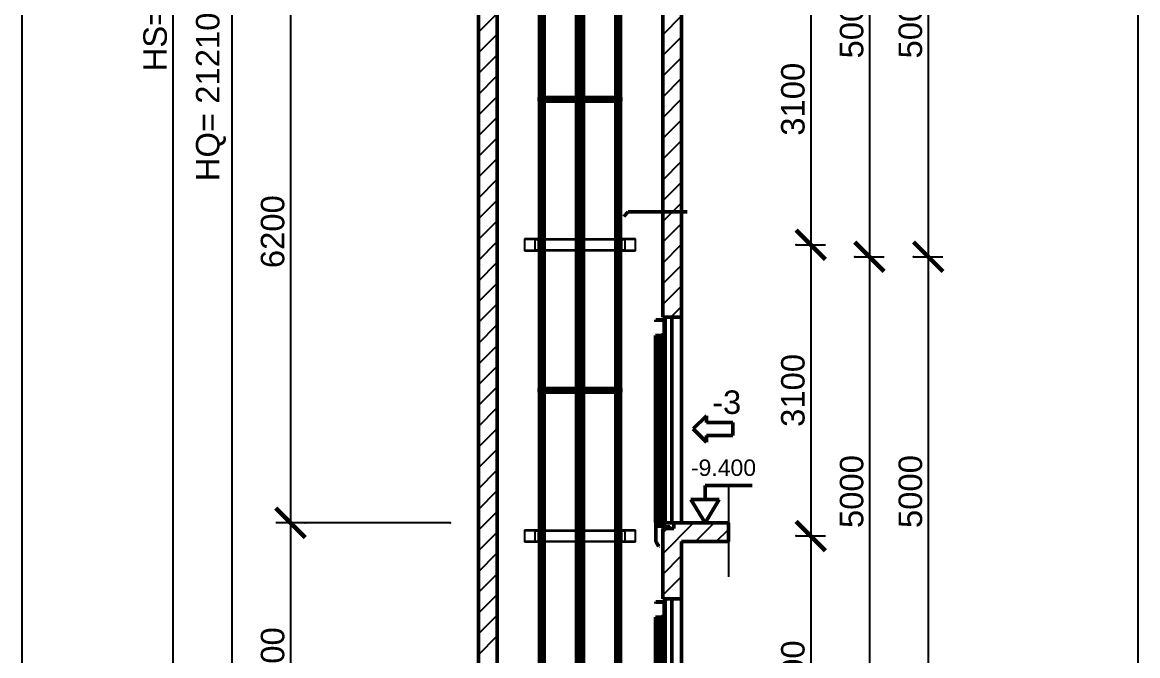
# Model space of a CAD drawing. Header units: millimetres. Extents: x -113 to 79205, y -11371 to 28902.
# Drawn here: x 45821 to 57687, y 7247 to 13991 of the extents above; entities that cross this region are included whole.
import ezdxf

# ---------------------------------------------------------------- set-up
doc = ezdxf.new("R2010")
doc.units = ezdxf.units.MM
doc.linetypes.add('AM_ISO02W050', pattern=[7.5, 6, -1.5])
doc.linetypes.add('AM_ISO08W050', pattern=[18, 12, -1.5, 3, -1.5])
for name, color, linetype, lineweight in [('AM_0', 7, 'Continuous', 50), ('AM_6', 2, 'Continuous', 35), ('LDCar-AM_0', 7, 'Continuous', 50), ('LDCar-AM_3', 6, 'AM_ISO02W050', 25), ('LDCar-AM_6', 2, 'Continuous', 35), ('LDCar-AM_7', 4, 'AM_ISO08W050', 25), ('LDGuides-AM_0', 7, 'Continuous', 50), ('LDGuides-AM_6', 2, 'Continuous', 35), ('LDRailBrackets-AM_3', 6, 'AM_ISO02W050', 25), ('LDRailBrackets-AM_6', 2, 'Continuous', 35), ('LDShaft-AM_0', 7, 'Continuous', 50), ('LDShaft-AM_4', 3, 'Continuous', 25), ('LDShaft-AM_5', 3, 'Continuous', 25), ('LDShaft-AM_6', 2, 'Continuous', 35), ('LDShaft-AM_7', 4, 'AM_ISO08W050', 25), ('LDShaft-AM_8', 1, 'Continuous', 25)]:
    doc.layers.add(name, color=color, linetype=linetype, lineweight=lineweight)
doc.layers.add('AM_VIEWS', color=1, linetype='Continuous', lineweight=25, plot=False)
doc.styles.add('LD', font='ARIALUNI.TTF')
doc.dimstyles.new('LIFT', dxfattribs={"dimtxt": 2.5, "dimasz": 2.5, "dimexe": 1.25, "dimexo": 0, "dimgap": 0.5, "dimtad": 1, "dimdec": 0, "dimzin": 1, "dimdsep": 46, "dimtxsty": 'LD', "dimblk": 'ARCHTICK', "dimcen": 0, "dimdle": 1, "dimclrd": 3, "dimclre": 3, "dimclrt": 4, "dimadec": 0, "dimazin": 0, "dimtp": 0.1, "dimtm": 0.1, "dimtfac": 0.71, "dimtdec": 0, "dimtix": 1, "dimtmove": 0, "dimatfit": 3, "dimfxl": 1, "dimtolj": 1, "dimarcsym": 0})

# ---------------------------------------------------------------- blocks, each defined once
blk = doc.blocks.new('_ArchTick')
at = {"color": 0, "linetype": 'ByBlock', "const_width": 0.15}
blk.add_lwpolyline([(-0.5, -0.5), (0.5, 0.5)], dxfattribs=at)
blk = doc.blocks.new('*D359')
at = {"layer": 'LDShaft-AM_5', "color": 3, "transparency": 16777216}
for p, q in [((48830, 8662), (48518, 8662)), ((48674, 8662), (48674, 5662)), ((48830, 5662), (48518, 5662))]:
    blk.add_line(p, q, dxfattribs=at)
for p in [(48829, 8662), (48829, 5662)]:
    blk.add_point(p, dxfattribs=at)
at = {"layer": 'LDShaft-AM_5', "color": 3, "transparency": 16777216, "xscale": 312.5, "yscale": 312.5, "zscale": 312.5}
for p, rotation in [((48674, 8662), 90), ((48674, 5662), 270)]:
    blk.add_blockref('_ArchTick', p, dxfattribs=dict(at, rotation=rotation))
at = {"layer": 'LDShaft-AM_5', "color": 4, "transparency": 16777216, "insert": (48612, 7162), "char_height": 250, "attachment_point": 8, "rotation": 90, "style": 'LD'}
blk.add_mtext('3000', dxfattribs=at)
blk = doc.blocks.new('*D360')
at = {"layer": 'LDShaft-AM_5', "color": 3, "transparency": 16777216}
for p, q in [((48830, 14862), (48518, 14862)), ((48674, 14862), (48674, 8662)), ((50374, 8662), (48518, 8662))]:
    blk.add_line(p, q, dxfattribs=at)
for p in [(48829, 14862), (50373, 8662)]:
    blk.add_point(p, dxfattribs=at)
at = {"layer": 'LDShaft-AM_5', "color": 3, "transparency": 16777216, "xscale": 312.5, "yscale": 312.5, "zscale": 312.5}
for p, rotation in [((48674, 14862), 90), ((48674, 8662), 270)]:
    blk.add_blockref('_ArchTick', p, dxfattribs=dict(at, rotation=rotation))
at = {"layer": 'LDShaft-AM_5', "color": 4, "transparency": 16777216, "insert": (48612, 11762), "char_height": 250, "attachment_point": 8, "rotation": 90, "style": 'LD'}
blk.add_mtext('6200', dxfattribs=at)
blk = doc.blocks.new('LD_20150423125455_000000DD')
at = {"layer": 'LDShaft-AM_8'}
for p, q in [((-200, 12395), (0, 12595)), ((1760, 12367), (1960, 12567)), ((-200, 12174), (0, 12374)), ((1760, 12146), (1960, 12346)), ((-200, 11953), (0, 12153)), ((1760, 11925), (1960, 12125)), ((-200, 11732), (0, 11932)), ((1760, 11704), (1960, 11904)), ((-200, 11511), (0, 11711)), ((1760, 11483), (1960, 11683)), ((-200, 11290), (0, 11490)), ((1760, 11262), (1960, 11462)), ((-200, 11070), (0, 11270)), ((1760, 11041), (1960, 11241)), ((-200, 10849), (0, 11049)), ((1760, 10820), (1960, 11020)), ((-200, 10628), (0, 10828)), ((1760, 10599), (1960, 10799)), ((-200, 10407), (0, 10607)), ((1760, 10378), (1960, 10578)), ((-200, 10186), (0, 10386)), ((1760, 10157), (1960, 10357)), ((-200, 9965), (0, 10165)), ((1760, 9936), (1960, 10136)), ((-200, 9744), (0, 9944)), ((1760, 9715), (1960, 9915)), ((-200, 9523), (0, 9723)), ((1760, 9494), (1960, 9694)), ((-200, 9302), (0, 9502)), ((1847, 9360), (1960, 9473)), ((-200, 9081), (0, 9281)), ((-200, 8860), (0, 9060)), ((-200, 8639), (0, 8839)), ((-200, 8418), (0, 8618)), ((-200, 8197), (0, 8397)), ((-200, 7976), (0, 8176)), ((-200, 7755), (0, 7955)), ((-200, 7534), (0, 7734)), ((-200, 7313), (0, 7513)), ((-200, 7092), (0, 7292)), ((1760, 6842), (2088, 7170)), ((2109, 6970), (2309, 7170)), ((-200, 6871), (0, 7071)), ((1760, 7063), (1807, 7110)), ((2330, 6970), (2460, 7100)), ((-200, 6650), (0, 6850)), ((1760, 6621), (1960, 6821)), ((-200, 6429), (0, 6629)), ((1760, 6400), (1960, 6600)), ((-200, 6208), (0, 6408)), ((1941, 6360), (1960, 6379)), ((-200, 5987), (0, 6187)), ((-200, 5766), (0, 5966))]:
    blk.add_line(p, q, dxfattribs=at)
blk = doc.blocks.new('LD_20150423125455_000000DE')
at = {"layer": 'LDShaft-AM_0'}
for p, q in [((1345, 10433), (1394, 10480)), ((1394, 10480), (2019, 10480))]:
    blk.add_line(p, q, dxfattribs=at)
blk.add_solid([(1030, 10130), (1295, 10486), (1396, 10381), (1030, 10130)], dxfattribs=at)
at = {"layer": 'LDShaft-AM_0', "insert": (2330, 10480), "char_height": 312.5, "attachment_point": 5, "style": 'LD'}
blk.add_mtext('\\fArial Unicode MS|b0|i0|u0;\\C256; ', dxfattribs=at)
blk = doc.blocks.new('LD_20150423125455_000000DF')
at = {"layer": 'LDShaft-AM_0'}
for p, q in [((1960, 9360), (1960, 25910)), ((1760, 25710), (1760, 9360)), ((0, 0), (0, 13310)), ((-200, 13169.9999), (-200, -200)), ((1760, 9360), (1800, 9360)), ((1800, 9360), (1960, 9360)), ((1960, 7170), (1960, 9360)), ((1880, 7169.9999), (1880, 7110)), ((1960, 7169.9999), (1880, 7169.9999)), ((2460, 7169.9999), (1960, 7169.9999)), ((2460, 6969.9999), (2460, 7169.9999)), ((1760, 7110), (1760, 6360)), ((1800, 7110), (1760, 7110)), ((1880, 7110), (1800, 7110)), ((1960, 6969.9999), (2460, 6969.9999)), ((1960, 6360), (1960, 6969.9999)), ((1760, 6360), (1800, 6360)), ((1800, 6360), (1960, 6360)), ((1960, 4170), (1960, 6360))]:
    blk.add_line(p, q, dxfattribs=at)
blk = doc.blocks.new('LD_20150423125455_000000E2')
at = {"layer": 'AM_0'}
for p, q in [((-37.5, 20), (-433, 20)), ((-433, 20), (-433, -20)), ((-37.5, 20), (-433, 20)), ((-433, 20), (-433, -20)), ((433, 20), (37.5, 20)), ((433, 20), (37.5, 20)), ((433, -20), (433, 20)), ((433, -20), (433, 20)), ((-433, -20), (-37.5, -20)), ((-433, -20), (-37.5, -20)), ((37.5, -20), (433, -20)), ((37.5, -20), (433, -20))]:
    blk.add_line(p, q, dxfattribs=at)
blk = doc.blocks.new('LD_20150423125455_000000E3')
at = {"layer": 'AM_0'}
for p, q in [((-37.5, 20), (-433, 20)), ((-433, 20), (-433, -20)), ((-37.5, 20), (-433, 20)), ((-433, 20), (-433, -20)), ((433, 20), (37.5, 20)), ((433, 20), (37.5, 20)), ((433, -20), (433, 20)), ((433, -20), (433, 20)), ((-433, -20), (-37.5, -20)), ((-433, -20), (-37.5, -20)), ((37.5, -20), (433, -20)), ((37.5, -20), (433, -20))]:
    blk.add_line(p, q, dxfattribs=at)
blk = doc.blocks.new('*D375')
at = {"layer": 'LDShaft-AM_5', "color": 3, "transparency": 16777216}
for p, q in [((50874, 27202), (47268, 27202)), ((47424, 27202), (47424, 1492)), ((50874, 1492), (47268, 1492))]:
    blk.add_line(p, q, dxfattribs=at)
for p in [(50873, 27202), (50873, 1492)]:
    blk.add_point(p, dxfattribs=at)
at = {"layer": 'LDShaft-AM_5', "color": 3, "transparency": 16777216, "xscale": 312.5, "yscale": 312.5, "zscale": 312.5}
for p, rotation in [((47424, 27202), 90), ((47424, 1492), 270)]:
    blk.add_blockref('_ArchTick', p, dxfattribs=dict(at, rotation=rotation))
at = {"layer": 'LDShaft-AM_5', "color": 4, "transparency": 16777216, "insert": (47362, 14347), "char_height": 250, "attachment_point": 8, "rotation": 90, "style": 'LD'}
blk.add_mtext('HS= 25710', dxfattribs=at)
blk = doc.blocks.new('*D378')
at = {"layer": 'LDShaft-AM_5', "color": 3, "transparency": 16777216}
for p, q in [((50874, 23802), (47893, 23802)), ((48049, 23802), (48049, 2592)), ((50874, 2592), (47893, 2592))]:
    blk.add_line(p, q, dxfattribs=at)
for p in [(50873, 23802), (50873, 2592)]:
    blk.add_point(p, dxfattribs=at)
at = {"layer": 'LDShaft-AM_5', "color": 3, "transparency": 16777216, "xscale": 312.5, "yscale": 312.5, "zscale": 312.5}
for p, rotation in [((48049, 23802), 90), ((48049, 2592), 270)]:
    blk.add_blockref('_ArchTick', p, dxfattribs=dict(at, rotation=rotation))
at = {"layer": 'LDShaft-AM_5', "color": 4, "transparency": 16777216, "insert": (47987, 13197), "char_height": 250, "attachment_point": 8, "rotation": 90, "style": 'LD'}
blk.add_mtext('HQ= 21210', dxfattribs=at)
blk = doc.blocks.new('LD_20150423125455_000000F0')
at = {"layer": 'LDShaft-AM_0'}
for p, q in [((20.5, 2190), (-50, 2190)), ((-50, 2190), (-50, 0)), ((20.5, 0), (20.5, 2190)), ((-50, 0), (20.5, 0))]:
    blk.add_line(p, q, dxfattribs=at)
blk = doc.blocks.new('LD_20150423125455_000000F4')
at = {"layer": 'LDCar-AM_0'}
for p, q in [((-50, 2160), (-150, 2160)), ((-150, 2160), (-150, 2140)), ((-150, 2140), (-147, 2140)), ((-147, 2157), (-50, 2157)), ((-147, 2140), (-147, 2157)), ((-60, 2157), (-60, 2003)), ((-67, 2020), (-70, 2020)), ((-70, 2020), (-70, 2000)), ((-67, 2003), (-67, 2020)), ((-113, 1995), (-151, 1995)), ((-151, 1995), (-151, 5)), ((-113, 5), (-113, 1995)), ((-70, 1995), (-108, 1995)), ((-108, 1995), (-108, 5)), ((-70, 2000), (-50, 2000)), ((-70, 5), (-70, 1995)), ((-50, 2003), (-67, 2003)), ((-60, 2000), (-60, 0)), ((-151, 5), (-113, 5)), ((-60, 0), (-150, 0)), ((-150, 0), (-150, -34)), ((-108, 5), (-70, 5)), ((-60, -34), (-60, 0)), ((-60, 0), (-50, 0)), ((-150, -34), (-60, -34)), ((-147, -34), (-150, -34)), ((-150, -34), (-150, -200)), ((-147, -200), (-147, -34)), ((-150, -200), (-147, -200)), ((-147, -200), (-150, -202)), ((-150, -202), (-120, -251)), ((-117, -249), (-147, -200)), ((-120, -251), (-117, -249))]:
    blk.add_line(p, q, dxfattribs=at)
at = {"layer": 'LDCar-AM_3'}
for p, q in [((-150, 1995), (-151, 1995)), ((-151, 1995), (-151, 5)), ((-114, 1995), (-150, 1995)), ((-150, 1995), (-150, 5)), ((-150, 5), (-150, 1995)), ((-113, 1995), (-114, 1995)), ((-114, 1995), (-114, 5)), ((-114, 5), (-114, 1995)), ((-113, 5), (-113, 1995)), ((-107, 1995), (-108, 1995)), ((-108, 1995), (-108, 5)), ((-71, 1995), (-107, 1995)), ((-107, 1995), (-107, 5)), ((-107, 5), (-107, 1995)), ((-70, 1995), (-71, 1995)), ((-71, 1995), (-71, 5)), ((-71, 5), (-71, 1995)), ((-70, 5), (-70, 1995)), ((-151, 5), (-150, 5)), ((-150, 5), (-114, 5)), ((-114, 5), (-113, 5)), ((-108, 5), (-107, 5)), ((-107, 5), (-71, 5)), ((-71, 5), (-70, 5))]:
    blk.add_line(p, q, dxfattribs=at)
at = {"layer": 'LDCar-AM_7'}
for p, q in [((-147, -34), (-147, -37)), ((-1, -34), (-147, -34)), ((-147, -37), (-4, -37)), ((-4, -37), (-4, -46)), ((-4, -46), (-1, -46)), ((-1, -46), (-1, -34))]:
    blk.add_line(p, q, dxfattribs=at)
blk = doc.blocks.new('LD_20150423125456_00000000')
at = {"layer": 'LDShaft-AM_4'}
blk.add_line((700, 375), (700, -575.0001), dxfattribs=at)
blk = doc.blocks.new('LD_20150423125456_00000001')
at = {"layer": 'LDShaft-AM_0'}
for p, q in [((20.5, 2190), (-50, 2190)), ((-50, 2190), (-50, 0)), ((20.5, 0), (20.5, 2190)), ((-50, 0), (20.5, 0))]:
    blk.add_line(p, q, dxfattribs=at)
blk = doc.blocks.new('LD_20150423125456_00000002')
at = {"layer": 'LDShaft-AM_0'}
for p, q in [((700, 0), (15, 0)), ((15, 0), (15, -60)), ((700, -0.0001), (700, 0)), ((15, -60), (120, -60))]:
    blk.add_line(p, q, dxfattribs=at)
blk = doc.blocks.new('LD_ENTRY_FLOOR_R')
for p, q in [((0, 0), (-150, 250)), ((150, 250), (0, 0))]:
    blk.add_line(p, q)
at = {"layer": 'AM_0'}
for p, q in [((0, 398), (500, 398)), ((0, 250), (0, 398)), ((-150, 250), (150, 250))]:
    blk.add_line(p, q, dxfattribs=at)
blk = doc.blocks.new('LD_20150423125456_00000003')
at = {"layer": 'LDCar-AM_0'}
blk.add_blockref('LD_ENTRY_FLOOR_R', (0, 0), dxfattribs=at)
at = {"layer": 'LDCar-AM_0', "style": 'LD'}
blk.add_text('-9.400', height=175, dxfattribs=at).set_placement((-150, 500))
blk = doc.blocks.new('LD_ENTRY_R')
for p, q in [((0, 0), (141, 141)), ((141, 70), (141, 141)), ((0, 0), (141, -141)), ((141, 70), (422, 70)), ((422, -70), (422, 70)), ((141, -70), (422, -70)), ((141, -70), (141, -141))]:
    blk.add_line(p, q)
blk = doc.blocks.new('LD_20150423125456_00000004')
at = {"layer": 'LDCar-AM_0'}
blk.add_blockref('LD_ENTRY_R', (0, 0), dxfattribs=at)
at = {"layer": 'LDCar-AM_0', "style": 'LD'}
blk.add_text('-3', height=250, dxfattribs=at).set_placement((200, 160))
blk = doc.blocks.new('LD_20150423125456_00000005')
at = {"layer": 'LDCar-AM_0'}
for p, q in [((-50, 2160), (-150, 2160)), ((-150, 2160), (-150, 2140)), ((-150, 2140), (-147, 2140)), ((-147, 2157), (-50, 2157)), ((-147, 2140), (-147, 2157)), ((-60, 2157), (-60, 2003)), ((-67, 2020), (-70, 2020)), ((-70, 2020), (-70, 2000)), ((-67, 2003), (-67, 2020)), ((-113, 1995), (-151, 1995)), ((-151, 1995), (-151, 5)), ((-113, 5), (-113, 1995)), ((-70, 1995), (-108, 1995)), ((-108, 1995), (-108, 5)), ((-70, 2000), (-50, 2000)), ((-70, 5), (-70, 1995)), ((-50, 2003), (-67, 2003)), ((-60, 2000), (-60, 0)), ((-151, 5), (-113, 5)), ((-60, 0), (-150, 0)), ((-150, 0), (-150, -34)), ((-108, 5), (-70, 5)), ((-60, -34), (-60, 0)), ((-60, 0), (-50, 0)), ((-150, -34), (-60, -34)), ((-147, -34), (-150, -34)), ((-150, -34), (-150, -200)), ((-147, -200), (-147, -34)), ((-150, -200), (-147, -200)), ((-147, -200), (-150, -202)), ((-150, -202), (-120, -251)), ((-117, -249), (-147, -200)), ((-120, -251), (-117, -249))]:
    blk.add_line(p, q, dxfattribs=at)
at = {"layer": 'LDCar-AM_3'}
for p, q in [((-150, 1995), (-151, 1995)), ((-151, 1995), (-151, 5)), ((-114, 1995), (-150, 1995)), ((-150, 1995), (-150, 5)), ((-150, 5), (-150, 1995)), ((-113, 1995), (-114, 1995)), ((-114, 1995), (-114, 5)), ((-114, 5), (-114, 1995)), ((-113, 5), (-113, 1995)), ((-107, 1995), (-108, 1995)), ((-108, 1995), (-108, 5)), ((-71, 1995), (-107, 1995)), ((-107, 1995), (-107, 5)), ((-107, 5), (-107, 1995)), ((-70, 1995), (-71, 1995)), ((-71, 1995), (-71, 5)), ((-71, 5), (-71, 1995)), ((-70, 5), (-70, 1995)), ((-151, 5), (-150, 5)), ((-150, 5), (-114, 5)), ((-114, 5), (-113, 5)), ((-108, 5), (-107, 5)), ((-107, 5), (-71, 5)), ((-71, 5), (-70, 5))]:
    blk.add_line(p, q, dxfattribs=at)
at = {"layer": 'LDCar-AM_7'}
for p, q in [((-147, -34), (-147, -37)), ((-1, -34), (-147, -34)), ((-147, -37), (-4, -37)), ((-4, -37), (-4, -46)), ((-4, -46), (-1, -46)), ((-1, -46), (-1, -34))]:
    blk.add_line(p, q, dxfattribs=at)
blk = doc.blocks.new('LD_20150423125456_00000006')
at = {"layer": 'LDShaft-AM_7'}
blk.add_line((0, -22885), (0, 3975), dxfattribs=at)
blk = doc.blocks.new('LD_20150423125456_00000008')
at = {"layer": 'LDGuides-AM_0'}
for p, q in [((-5, 2500), (-37.5, 2500)), ((-37.5, 2500), (-37.5, -2500)), ((5, 2500), (-5, 2500)), ((-5, 2500), (-5, -2500)), ((-5, -2500), (-5, 2500)), ((5, -2500), (5, 2500)), ((37.5, 2500), (5, 2500)), ((5, 2500), (5, -2500)), ((37.5, -2500), (37.5, 2500)), ((-37.5, -2500), (-5, -2500)), ((-5, -2500), (5, -2500)), ((5, -2500), (37.5, -2500))]:
    blk.add_line(p, q, dxfattribs=at)
blk = doc.blocks.new('*D402')
at = {"layer": 'LDShaft-AM_5', "color": 3, "transparency": 16777216}
for p, q in [((55303, 11495), (55615, 11495)), ((55459, 11495), (55459, 6495)), ((55303, 6495), (55615, 6495))]:
    blk.add_line(p, q, dxfattribs=at)
for p in [(55304, 11495), (55304, 6495)]:
    blk.add_point(p, dxfattribs=at)
at = {"layer": 'LDShaft-AM_5', "color": 3, "transparency": 16777216, "xscale": 312.5, "yscale": 312.5, "zscale": 312.5}
for p, rotation in [((55459, 11495), 90), ((55459, 6495), 270)]:
    blk.add_blockref('_ArchTick', p, dxfattribs=dict(at, rotation=rotation))
at = {"layer": 'LDShaft-AM_5', "color": 4, "transparency": 16777216, "insert": (55397, 8995), "char_height": 250, "attachment_point": 8, "rotation": 90, "style": 'LD'}
blk.add_mtext('5000', dxfattribs=at)
blk = doc.blocks.new('LD_20150423125456_00000009')
at = {"layer": 'LDGuides-AM_0'}
for p, q in [((-5, 2500), (-37.5, 2500)), ((-37.5, 2500), (-37.5, -2500)), ((5, 2500), (-5, 2500)), ((-5, 2500), (-5, -2500)), ((-5, -2500), (-5, 2500)), ((5, -2500), (5, 2500)), ((37.5, 2500), (5, 2500)), ((5, 2500), (5, -2500)), ((37.5, -2500), (37.5, 2500)), ((-37.5, -2500), (-5, -2500)), ((-5, -2500), (5, -2500)), ((5, -2500), (37.5, -2500))]:
    blk.add_line(p, q, dxfattribs=at)
blk = doc.blocks.new('*D404')
at = {"layer": 'LDShaft-AM_5', "color": 3, "transparency": 16777216}
for p, q in [((55303, 16495), (55615, 16495)), ((55459, 16495), (55459, 11495)), ((55303, 11495), (55615, 11495))]:
    blk.add_line(p, q, dxfattribs=at)
for p in [(55304, 16495), (55304, 11495)]:
    blk.add_point(p, dxfattribs=at)
at = {"layer": 'LDShaft-AM_5', "color": 3, "transparency": 16777216, "xscale": 312.5, "yscale": 312.5, "zscale": 312.5}
for p, rotation in [((55459, 16495), 90), ((55459, 11495), 270)]:
    blk.add_blockref('_ArchTick', p, dxfattribs=dict(at, rotation=rotation))
at = {"layer": 'LDShaft-AM_5', "color": 4, "transparency": 16777216, "insert": (55397, 13995), "char_height": 250, "attachment_point": 8, "rotation": 90, "style": 'LD'}
blk.add_mtext('5000', dxfattribs=at)
blk = doc.blocks.new('LD_20150423125456_00000010')
at = {"layer": 'LDRailBrackets-AM_3'}
for p, q in [((-580, 63), (-590, 63)), ((-590, 63), (-590, 60)), ((-440, 60), (-590, 60)), ((-590, 60), (-590, -60)), ((-590, 60), (-580, 60)), ((-525, 63), (-580, 63)), ((-580, 63), (-580, 60)), ((-580, 60), (-580, 63)), ((-580, 60), (-525, 60)), ((-525, 60), (-525, 63)), ((-490, 63), (-525, 63)), ((-525, 63), (-525, 60)), ((-525, 60), (-490, 60)), ((-490, 60), (-490, 63)), ((-460, 63), (-490, 63)), ((-490, 63), (-490, 60)), ((-490, 60), (-460, 60)), ((480, 60), (-480, 60)), ((-480, 60), (-480, 57)), ((480, 57), (-480, 57)), ((-480, 57), (-480, -57)), ((-480, 57), (480, 57)), ((-440, 63), (-460, 63)), ((-460, 63), (-460, 60)), ((-460, 60), (-460, 63)), ((-460, 60), (-440, 60)), ((-440, 60), (-440, 63)), ((-440, -60), (-440, 60)), ((440, 63), (440, 60)), ((460, 63), (440, 63)), ((590, 60), (440, 60)), ((440, 60), (440, -60)), ((440, 60), (460, 60)), ((460, 60), (460, 63)), ((460, 63), (460, 60)), ((490, 63), (460, 63)), ((460, 60), (490, 60)), ((480, 57), (480, 60)), ((480, -57), (480, 57)), ((490, 63), (490, 60)), ((525, 63), (490, 63)), ((490, 60), (490, 63)), ((490, 60), (525, 60)), ((525, 63), (525, 60)), ((580, 63), (525, 63)), ((525, 60), (525, 63)), ((525, 60), (580, 60)), ((580, 60), (580, 63)), ((580, 63), (580, 60)), ((590, 63), (580, 63)), ((580, 60), (590, 60)), ((590, 60), (590, 63)), ((590, -60), (590, 60)), ((-590, -60), (-440, -60)), ((-580, -60), (-590, -60)), ((-590, -60), (-590, -63)), ((-590, -63), (-580, -63)), ((-525, -60), (-580, -60)), ((-580, -60), (-580, -63)), ((-580, -63), (-580, -60)), ((-580, -63), (-525, -63)), ((-525, -63), (-525, -60)), ((-490, -60), (-525, -60)), ((-525, -60), (-525, -63)), ((-525, -63), (-490, -63)), ((-490, -63), (-490, -60)), ((-460, -60), (-490, -60)), ((-490, -60), (-490, -63)), ((-490, -63), (-460, -63)), ((-480, -57), (480, -57)), ((480, -57), (-480, -57)), ((-480, -57), (-480, -60)), ((-480, -60), (480, -60)), ((-440, -60), (-460, -60)), ((-460, -60), (-460, -63)), ((-460, -63), (-460, -60)), ((-460, -63), (-440, -63)), ((-440, -63), (-440, -60)), ((440, -60), (590, -60)), ((440, -60), (440, -63)), ((460, -60), (440, -60)), ((440, -63), (460, -63)), ((460, -63), (460, -60)), ((460, -60), (460, -63)), ((490, -60), (460, -60)), ((460, -63), (490, -63)), ((480, -60), (480, -57)), ((490, -60), (490, -63)), ((525, -60), (490, -60)), ((490, -63), (490, -60)), ((490, -63), (525, -63)), ((525, -60), (525, -63)), ((580, -60), (525, -60)), ((525, -63), (525, -60)), ((525, -63), (580, -63)), ((580, -63), (580, -60)), ((580, -60), (580, -63)), ((590, -60), (580, -60)), ((580, -63), (590, -63)), ((590, -63), (590, -60))]:
    blk.add_line(p, q, dxfattribs=at)
blk = doc.blocks.new('*D420')
at = {"layer": 'LDShaft-AM_5', "color": 3, "transparency": 16777216}
for p, q in [((54053, 8522), (54365, 8522)), ((54209, 8522), (54209, 5522)), ((54053, 5522), (54365, 5522))]:
    blk.add_line(p, q, dxfattribs=at)
for p in [(54054, 8522), (54054, 5522)]:
    blk.add_point(p, dxfattribs=at)
at = {"layer": 'LDShaft-AM_5', "color": 3, "transparency": 16777216, "xscale": 312.5, "yscale": 312.5, "zscale": 312.5}
for p, rotation in [((54209, 8522), 90), ((54209, 5522), 270)]:
    blk.add_blockref('_ArchTick', p, dxfattribs=dict(at, rotation=rotation))
at = {"layer": 'LDShaft-AM_5', "color": 4, "transparency": 16777216, "insert": (54147, 7022), "char_height": 250, "attachment_point": 8, "rotation": 90, "style": 'LD'}
blk.add_mtext('3000', dxfattribs=at)
blk = doc.blocks.new('LD_20150423125456_00000011')
at = {"layer": 'LDRailBrackets-AM_3'}
for p, q in [((-580, 63), (-590, 63)), ((-590, 63), (-590, 60)), ((-440, 60), (-590, 60)), ((-590, 60), (-590, -60)), ((-590, 60), (-580, 60)), ((-525, 63), (-580, 63)), ((-580, 63), (-580, 60)), ((-580, 60), (-580, 63)), ((-580, 60), (-525, 60)), ((-525, 60), (-525, 63)), ((-490, 63), (-525, 63)), ((-525, 63), (-525, 60)), ((-525, 60), (-490, 60)), ((-490, 60), (-490, 63)), ((-460, 63), (-490, 63)), ((-490, 63), (-490, 60)), ((-490, 60), (-460, 60)), ((480, 60), (-480, 60)), ((-480, 60), (-480, 57)), ((480, 57), (-480, 57)), ((-480, 57), (-480, -57)), ((-480, 57), (480, 57)), ((-440, 63), (-460, 63)), ((-460, 63), (-460, 60)), ((-460, 60), (-460, 63)), ((-460, 60), (-440, 60)), ((-440, 60), (-440, 63)), ((-440, -60), (-440, 60)), ((440, 63), (440, 60)), ((460, 63), (440, 63)), ((590, 60), (440, 60)), ((440, 60), (440, -60)), ((440, 60), (460, 60)), ((460, 60), (460, 63)), ((460, 63), (460, 60)), ((490, 63), (460, 63)), ((460, 60), (490, 60)), ((480, 57), (480, 60)), ((480, -57), (480, 57)), ((490, 63), (490, 60)), ((525, 63), (490, 63)), ((490, 60), (490, 63)), ((490, 60), (525, 60)), ((525, 63), (525, 60)), ((580, 63), (525, 63)), ((525, 60), (525, 63)), ((525, 60), (580, 60)), ((580, 60), (580, 63)), ((580, 63), (580, 60)), ((590, 63), (580, 63)), ((580, 60), (590, 60)), ((590, 60), (590, 63)), ((590, -60), (590, 60)), ((-590, -60), (-440, -60)), ((-580, -60), (-590, -60)), ((-590, -60), (-590, -63)), ((-590, -63), (-580, -63)), ((-525, -60), (-580, -60)), ((-580, -60), (-580, -63)), ((-580, -63), (-580, -60)), ((-580, -63), (-525, -63)), ((-525, -63), (-525, -60)), ((-490, -60), (-525, -60)), ((-525, -60), (-525, -63)), ((-525, -63), (-490, -63)), ((-490, -63), (-490, -60)), ((-460, -60), (-490, -60)), ((-490, -60), (-490, -63)), ((-490, -63), (-460, -63)), ((-480, -57), (480, -57)), ((480, -57), (-480, -57)), ((-480, -57), (-480, -60)), ((-480, -60), (480, -60)), ((-440, -60), (-460, -60)), ((-460, -60), (-460, -63)), ((-460, -63), (-460, -60)), ((-460, -63), (-440, -63)), ((-440, -63), (-440, -60)), ((440, -60), (590, -60)), ((440, -60), (440, -63)), ((460, -60), (440, -60)), ((440, -63), (460, -63)), ((460, -63), (460, -60)), ((460, -60), (460, -63)), ((490, -60), (460, -60)), ((460, -63), (490, -63)), ((480, -60), (480, -57)), ((490, -60), (490, -63)), ((525, -60), (490, -60)), ((490, -63), (490, -60)), ((490, -63), (525, -63)), ((525, -60), (525, -63)), ((580, -60), (525, -60)), ((525, -63), (525, -60)), ((525, -63), (580, -63)), ((580, -63), (580, -60)), ((580, -60), (580, -63)), ((590, -60), (580, -60)), ((580, -63), (590, -63)), ((590, -63), (590, -60))]:
    blk.add_line(p, q, dxfattribs=at)
blk = doc.blocks.new('*D422')
at = {"layer": 'LDShaft-AM_5', "color": 3, "transparency": 16777216}
for p, q in [((54053, 11622), (54365, 11622)), ((54209, 11622), (54209, 8522)), ((54053, 8522), (54365, 8522))]:
    blk.add_line(p, q, dxfattribs=at)
for p in [(54054, 11622), (54054, 8522)]:
    blk.add_point(p, dxfattribs=at)
at = {"layer": 'LDShaft-AM_5', "color": 3, "transparency": 16777216, "xscale": 312.5, "yscale": 312.5, "zscale": 312.5}
for p, rotation in [((54209, 11622), 90), ((54209, 8522), 270)]:
    blk.add_blockref('_ArchTick', p, dxfattribs=dict(at, rotation=rotation))
at = {"layer": 'LDShaft-AM_5', "color": 4, "transparency": 16777216, "insert": (54147, 10072), "char_height": 250, "attachment_point": 8, "rotation": 90, "style": 'LD'}
blk.add_mtext('3100', dxfattribs=at)
blk = doc.blocks.new('*D424')
at = {"layer": 'LDShaft-AM_5', "color": 3, "transparency": 16777216}
for p, q in [((54053, 14722), (54365, 14722)), ((54209, 14722), (54209, 11622)), ((54053, 11622), (54365, 11622))]:
    blk.add_line(p, q, dxfattribs=at)
for p in [(54054, 14722), (54054, 11622)]:
    blk.add_point(p, dxfattribs=at)
at = {"layer": 'LDShaft-AM_5', "color": 3, "transparency": 16777216, "xscale": 312.5, "yscale": 312.5, "zscale": 312.5}
for p, rotation in [((54209, 14722), 90), ((54209, 11622), 270)]:
    blk.add_blockref('_ArchTick', p, dxfattribs=dict(at, rotation=rotation))
at = {"layer": 'LDShaft-AM_5', "color": 4, "transparency": 16777216, "insert": (54147, 13172), "char_height": 250, "attachment_point": 8, "rotation": 90, "style": 'LD'}
blk.add_mtext('3100', dxfattribs=at)
blk = doc.blocks.new('LD_20150423125456_00000017')
at = {"layer": 'LDGuides-AM_0'}
for p, q in [((0, 2500), (-25, 2500)), ((-25, 2500), (-25, 1097)), ((0, 1097), (0, 2500)), ((21.5, 2500), (0, 2500)), ((0, 2500), (0, 1097)), ((25, 2500), (21.5, 2500)), ((21.5, 2500), (21.5, 1097)), ((21.5, 1097), (21.5, 2500)), ((25, 1097), (25, 2500)), ((-25, 1057), (-25, -1953)), ((0, -1953), (0, 1057)), ((0, 1057), (0, -1953)), ((21.5, 1057), (21.5, -1953)), ((21.5, -1953), (21.5, 1057)), ((25, -1953), (25, 1057)), ((-25, -1993), (-25, -2500)), ((0, -2500), (0, -1993)), ((0, -1993), (0, -2500)), ((21.5, -1993), (21.5, -2500)), ((21.5, -2500), (21.5, -1993)), ((25, -2500), (25, -1993)), ((-25, -2500), (0, -2500)), ((0, -2500), (21.5, -2500)), ((21.5, -2500), (25, -2500))]:
    blk.add_line(p, q, dxfattribs=at)
blk = doc.blocks.new('LD_20150423125456_00000018')
at = {"layer": 'LDGuides-AM_0'}
for p, q in [((0, 2500), (-25, 2500)), ((-25, 2500), (-25, 2347)), ((0, 2347), (0, 2500)), ((21.5, 2500), (0, 2500)), ((0, 2500), (0, 2347)), ((25, 2500), (21.5, 2500)), ((21.5, 2500), (21.5, 2347)), ((21.5, 2347), (21.5, 2500)), ((25, 2347), (25, 2500)), ((-25, 2307), (-25, -803)), ((0, -803), (0, 2307)), ((0, 2307), (0, -803)), ((21.5, 2307), (21.5, -803)), ((21.5, -803), (21.5, 2307)), ((25, -803), (25, 2307)), ((-25, -843), (-25, -2500)), ((0, -2500), (0, -843)), ((0, -843), (0, -2500)), ((21.5, -843), (21.5, -2500)), ((21.5, -2500), (21.5, -843)), ((25, -2500), (25, -843)), ((-25, -2500), (0, -2500)), ((0, -2500), (21.5, -2500)), ((21.5, -2500), (25, -2500))]:
    blk.add_line(p, q, dxfattribs=at)
blk = doc.blocks.new('LD_20150423125456_0000001C')
at = {"layer": 'LDGuides-AM_0'}
for p, q in [((-25, 2500), (-25, 1097)), ((-21.5, 2500), (-25, 2500)), ((-21.5, 1097), (-21.5, 2500)), ((-21.5, 2500), (-21.5, 1097)), ((0, 2500), (-21.5, 2500)), ((0, 2500), (0, 1097)), ((25, 2500), (0, 2500)), ((0, 1097), (0, 2500)), ((25, 1097), (25, 2500)), ((-25, 1057), (-25, -1953)), ((-21.5, -1953), (-21.5, 1057)), ((-21.5, 1057), (-21.5, -1953)), ((0, 1057), (0, -1953)), ((0, -1953), (0, 1057)), ((25, -1953), (25, 1057)), ((-25, -1993), (-25, -2500)), ((-21.5, -2500), (-21.5, -1993)), ((-21.5, -1993), (-21.5, -2500)), ((0, -1993), (0, -2500)), ((0, -2500), (0, -1993)), ((25, -2500), (25, -1993)), ((-25, -2500), (-21.5, -2500)), ((-21.5, -2500), (0, -2500)), ((0, -2500), (25, -2500))]:
    blk.add_line(p, q, dxfattribs=at)
blk = doc.blocks.new('*D438')
at = {"layer": 'LDShaft-AM_5', "color": 3, "transparency": 16777216}
for p, q in [((54678, 11495), (54990, 11495)), ((54834, 11495), (54834, 6495)), ((54678, 6495), (54990, 6495))]:
    blk.add_line(p, q, dxfattribs=at)
for p in [(54679, 11495), (54679, 6495)]:
    blk.add_point(p, dxfattribs=at)
at = {"layer": 'LDShaft-AM_5', "color": 3, "transparency": 16777216, "xscale": 312.5, "yscale": 312.5, "zscale": 312.5}
for p, rotation in [((54834, 11495), 90), ((54834, 6495), 270)]:
    blk.add_blockref('_ArchTick', p, dxfattribs=dict(at, rotation=rotation))
at = {"layer": 'LDShaft-AM_5', "color": 4, "transparency": 16777216, "insert": (54772, 8995), "char_height": 250, "attachment_point": 8, "rotation": 90, "style": 'LD'}
blk.add_mtext('5000', dxfattribs=at)
blk = doc.blocks.new('LD_20150423125456_0000001D')
at = {"layer": 'LDGuides-AM_0'}
for p, q in [((-25, 2500), (-25, 2347)), ((-21.5, 2500), (-25, 2500)), ((-21.5, 2347), (-21.5, 2500)), ((-21.5, 2500), (-21.5, 2347)), ((0, 2500), (-21.5, 2500)), ((0, 2500), (0, 2347)), ((25, 2500), (0, 2500)), ((0, 2347), (0, 2500)), ((25, 2347), (25, 2500)), ((-25, 2307), (-25, -803)), ((-21.5, -803), (-21.5, 2307)), ((-21.5, 2307), (-21.5, -803)), ((0, 2307), (0, -803)), ((0, -803), (0, 2307)), ((25, -803), (25, 2307)), ((-25, -843), (-25, -2500)), ((-21.5, -2500), (-21.5, -843)), ((-21.5, -843), (-21.5, -2500)), ((0, -843), (0, -2500)), ((0, -2500), (0, -843)), ((25, -2500), (25, -843)), ((-25, -2500), (-21.5, -2500)), ((-21.5, -2500), (0, -2500)), ((0, -2500), (25, -2500))]:
    blk.add_line(p, q, dxfattribs=at)
blk = doc.blocks.new('*D440')
at = {"layer": 'LDShaft-AM_5', "color": 3, "transparency": 16777216}
for p, q in [((54678, 16495), (54990, 16495)), ((54834, 16495), (54834, 11495)), ((54678, 11495), (54990, 11495))]:
    blk.add_line(p, q, dxfattribs=at)
for p in [(54679, 16495), (54679, 11495)]:
    blk.add_point(p, dxfattribs=at)
at = {"layer": 'LDShaft-AM_5', "color": 3, "transparency": 16777216, "xscale": 312.5, "yscale": 312.5, "zscale": 312.5}
for p, rotation in [((54834, 16495), 90), ((54834, 11495), 270)]:
    blk.add_blockref('_ArchTick', p, dxfattribs=dict(at, rotation=rotation))
at = {"layer": 'LDShaft-AM_5', "color": 4, "transparency": 16777216, "insert": (54772, 13995), "char_height": 250, "attachment_point": 8, "rotation": 90, "style": 'LD'}
blk.add_mtext('5000', dxfattribs=at)

msp = doc.modelspace()

# ---------------------------------------------------------------- linework, layer by layer
at = {"layer": 'AM_VIEWS'}
msp.add_lwpolyline([(45820.9, 28902.2), (57687.5, 28902.2), (57687.5, -625), (45820.9, -625)], close=True, dxfattribs=at)

# ---------------------------------------------------------------- block references
at = {"layer": 'AM_6'}
for name, p in [('LD_20150423125455_000000E3', (51754.2, 13171.7)), ('LD_20150423125455_000000E2', (51754.2, 10071.7))]:
    msp.add_blockref(name, p, dxfattribs=at)
at = {"layer": 'LDCar-AM_6'}
for name, p in [('LD_20150423125456_00000005', (52709.2, 8661.7)), ('LD_20150423125456_00000004', (52959.2, 9661.7)), ('LD_20150423125456_00000003', (53084.2, 8661.7)), ('LD_20150423125455_000000F4', (52709.2, 5661.7))]:
    msp.add_blockref(name, p, dxfattribs=at)
at = {"layer": 'LDGuides-AM_6'}
for name, p in [('LD_20150423125456_0000001D', (51349.2, 13994.7)), ('LD_20150423125456_00000009', (51754.2, 13994.7)), ('LD_20150423125456_00000018', (52159.2, 13994.7)), ('LD_20150423125456_0000001C', (51349.2, 8994.7)), ('LD_20150423125456_00000008', (51754.2, 8994.7)), ('LD_20150423125456_00000017', (52159.2, 8994.7))]:
    msp.add_blockref(name, p, dxfattribs=at)
at = {"layer": 'LDRailBrackets-AM_6'}
for name, p in [('LD_20150423125456_00000011', (51754.2, 11621.7)), ('LD_20150423125456_00000010', (51754.2, 8521.7))]:
    msp.add_blockref(name, p, dxfattribs=at)
at = {"layer": 'LDShaft-AM_6'}
for name, p in [('LD_20150423125456_00000006', (51754.2, 23801.7)), ('LD_20150423125455_000000DD', (50874.2, 1491.7)), ('LD_20150423125455_000000DF', (50874.2, 1491.7)), ('LD_20150423125455_000000DE', (50874.2, 1491.7)), ('LD_20150423125456_00000001', (52709.2, 8661.7)), ('LD_20150423125456_00000000', (52634.2, 8661.7)), ('LD_20150423125456_00000002', (52634.2, 8661.7)), ('LD_20150423125455_000000F0', (52709.2, 5661.7))]:
    msp.add_blockref(name, p, dxfattribs=at)

# ---------------------------------------------------------------- dimensions: what is measured, and where the dimension line sits
at = {"layer": 'LDShaft-AM_5'}
for base, p1, p2, text, picture, middle in [((47424.2, 14346.7), (50874.2, 1491.7), (50874.2, 27201.7), 'HS= <>', '*D375', (47424.2, 14346.7)), ((48049.2, 13196.7), (50874.2, 2591.7), (50874.2, 23801.7), 'HQ= <>', '*D378', (48049.2, 13196.7))]:
    dim = msp.add_linear_dim(base=base, p1=p1, p2=p2, angle=90, text=text, dimstyle='LIFT', override={"dimscale": 125, "dimtxt": 2, "dimtix": 1}, dxfattribs=at)
    dim.commit()
    dim.dimension.update_dxf_attribs({"geometry": picture, "text_midpoint": middle})
for base, p1, p2, picture, middle in [((54834.2, 13994.7), (54677.9, 11494.7), (54677.9, 16494.7), '*D440', (54834.2, 13994.7)), ((55459.2, 13994.7), (55302.9, 11494.7), (55302.9, 16494.7), '*D404', (55459.2, 13994.7)), ((48674.2, 11761.7), (50374.2, 8661.7), (48830.4, 14861.7), '*D360', (48674.2, 11761.7)), ((54209.2, 13171.7), (54052.9, 11621.7), (54052.9, 14721.7), '*D424', (54209.2, 13171.7)), ((54209.2, 10071.7), (54052.9, 8521.7), (54052.9, 11621.7), '*D422', (54209.2, 10071.7)), ((54834.2, 8994.7), (54677.9, 6494.7), (54677.9, 11494.7), '*D438', (54834.2, 8994.7)), ((55459.2, 8994.7), (55302.9, 6494.7), (55302.9, 11494.7), '*D402', (55459.2, 8994.7)), ((48674.2, 7161.7), (48830.4, 5661.7), (48830.4, 8661.7), '*D359', (48674.2, 7161.7)), ((54209.2, 7021.7), (54052.9, 5521.7), (54052.9, 8521.7), '*D420', (54209.2, 7021.7))]:
    dim = msp.add_linear_dim(base=base, p1=p1, p2=p2, angle=90, dimstyle='LIFT', override={"dimscale": 125, "dimtxt": 2, "dimtix": 1}, dxfattribs=at)
    dim.commit()
    dim.dimension.update_dxf_attribs({"geometry": picture, "text_midpoint": middle})

doc.saveas('drawing.dxf')
